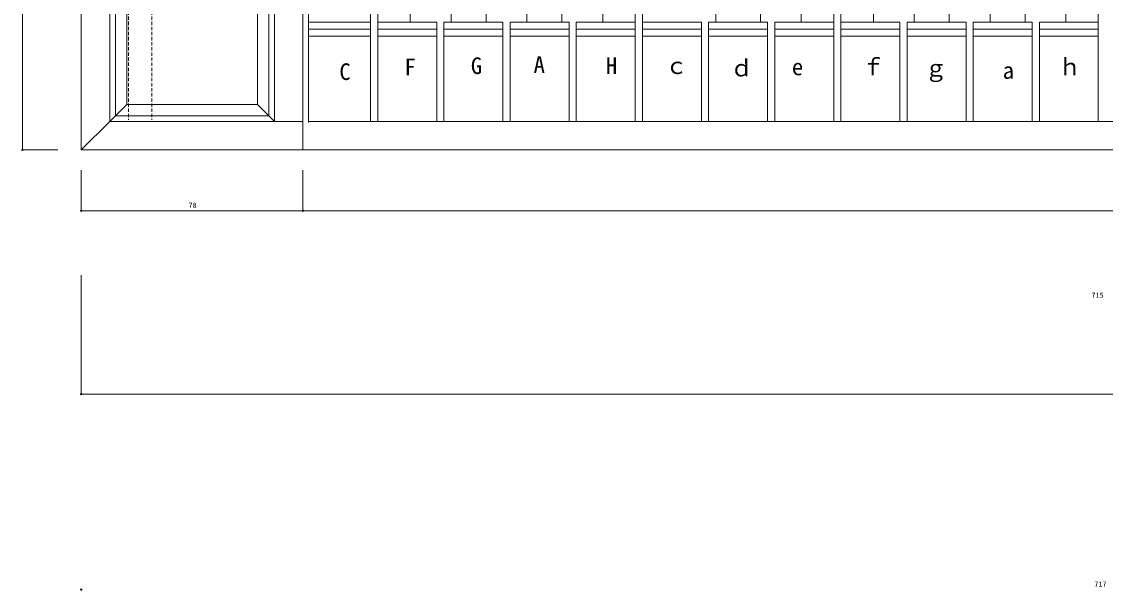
# Model space of a CAD drawing. Units: millimetres, scale not verified. Extents: x -578 to 563, y -303 to 234.
# Drawn here: x -575.6 to -194.1, y -302.8 to -102.6 of the extents above; entities that cross this region are included whole.
import ezdxf
from ezdxf.enums import TextEntityAlignment as Align

# ---------------------------------------------------------------- set-up
doc = ezdxf.new("R2010")
doc.units = ezdxf.units.MM
doc.header["$PDMODE"] = 32
doc.header["$PDSIZE"] = 0.5
doc.linetypes.add('DASHED1', pattern=[1.8, 1.2, -0.6])
for name, color, linetype, lineweight in [('0-0', 7, 'Continuous', 9), ('0-1', 7, 'Continuous', 9), ('0-2', 4, 'Continuous', 9), ('0-4', 2, 'Continuous', 9), ('0-9', 4, 'Continuous', 9), ('0-B', 2, 'Continuous', 9)]:
    doc.layers.add(name, color=color, linetype=linetype, lineweight=lineweight)
doc.styles.add('ＭＳ ゴシック', font='')
doc.styles.get('ＭＳ ゴシック').set_extended_font_data('MS Gothic')

msp = doc.modelspace()

# ---------------------------------------------------------------- linework, layer by layer
at = {"layer": '0-0'}
for p, q in [((-554.585, 155.271), (-554.585, -147.729)), ((-486.585, -32.729), (-486.585, -137.729)), ((-476.585, -32.729), (-476.585, -147.729)), ((-542.585, -48.729), (-542.585, -135.729)), ((-488.585, -48.729), (-488.585, -135.729)), ((-538.585, -131.729), (-544.585, -137.729)), ((-492.585, -131.729), (-486.585, -137.729)), ((-542.585, -135.729), (-488.585, -135.729)), ((-554.585, -147.729), (-544.585, -137.729)), ((-544.585, -137.729), (-476.585, -137.729))]:
    msp.add_line(p, q, dxfattribs=at)
for points in [[(-554.585, -147.729), (524.415, -147.729), (524.415, 155.271)], [(514.415, -137.729), (514.415, 145.271), (-544.585, 145.271), (-544.585, -137.729)], [(-538.585, -52.729), (-492.585, -52.729), (-492.585, -131.729)], [(-538.585, -52.729), (-538.585, -131.729), (-492.585, -131.729)]]:
    msp.add_lwpolyline(points, dxfattribs=at)
at = {"layer": '0-0', "color": 4}
msp.add_point((-554.585, -302.514), dxfattribs=at)
at = {"layer": '0-1'}
for p, q in [((-474.585, -23.729), (-474.585, -138.033)), ((-452.751, -137.729), (-452.751, -23.729)), ((-450.194, -137.729), (-450.194, -23.729)), ((-438.762, -23.729), (-438.762, -102.729)), ((-424.392, -23.729), (-424.392, -102.729)), ((-412.075, -23.729), (-412.075, -102.729)), ((-397.705, -23.729), (-397.705, -102.729)), ((-385.387, -23.729), (-385.387, -102.729)), ((-371.017, -23.729), (-371.017, -102.729)), ((-359.585, -137.729), (-359.585, -23.729)), ((-357.028, -137.729), (-357.028, -23.729)), ((-331.226, -23.729), (-331.226, -102.729)), ((-315.512, -23.729), (-315.512, -102.729)), ((-301.142, -23.729), (-301.142, -102.729)), ((-289.711, -137.729), (-289.711, -23.729)), ((-287.153, -137.729), (-287.153, -23.729)), ((-275.722, -23.729), (-275.722, -102.729)), ((-261.351, -23.729), (-261.351, -102.729)), ((-249.034, -23.729), (-249.034, -102.729)), ((-234.664, -23.729), (-234.664, -102.729)), ((-222.346, -23.729), (-222.346, -102.729)), ((-207.976, -23.729), (-207.976, -102.729)), ((-196.544, -137.729), (-196.544, -23.729)), ((-476.585, -137.729), (-476.585, -42.729)), ((-452.751, -102.729), (-474.585, -102.729)), ((-429.46, -102.729), (-450.194, -102.729)), ((-429.46, -137.729), (-429.46, -102.729)), ((-406.168, -102.729), (-426.903, -102.729)), ((-426.903, -137.729), (-426.903, -102.729)), ((-406.168, -137.729), (-406.168, -102.729)), ((-382.877, -102.729), (-403.611, -102.729)), ((-403.611, -137.729), (-403.611, -102.729)), ((-382.877, -137.729), (-382.877, -102.729)), ((-359.585, -102.729), (-380.319, -102.729)), ((-380.319, -137.729), (-380.319, -102.729)), ((-336.294, -102.729), (-357.028, -102.729)), ((-336.294, -137.729), (-336.294, -102.729)), ((-313.002, -102.729), (-333.736, -102.729)), ((-333.736, -137.729), (-333.736, -102.729)), ((-313.002, -137.729), (-313.002, -102.729)), ((-289.711, -102.729), (-310.445, -102.729)), ((-310.445, -137.729), (-310.445, -102.729)), ((-266.419, -102.729), (-287.153, -102.729)), ((-266.419, -137.729), (-266.419, -102.729)), ((-243.127, -102.729), (-263.862, -102.729)), ((-263.862, -137.729), (-263.862, -102.729)), ((-243.127, -137.729), (-243.127, -102.729)), ((-219.836, -102.729), (-240.57, -102.729)), ((-240.57, -137.729), (-240.57, -102.729)), ((-219.836, -137.729), (-219.836, -102.729)), ((-196.544, -102.729), (-217.279, -102.729)), ((-217.279, -137.729), (-217.279, -102.729)), ((-452.751, -105.229), (-474.585, -105.229)), ((-429.46, -105.229), (-450.194, -105.229)), ((-406.168, -105.229), (-426.903, -105.229)), ((-382.877, -105.229), (-403.611, -105.229)), ((-359.585, -105.229), (-380.319, -105.229)), ((-336.294, -105.229), (-357.028, -105.229)), ((-313.002, -105.229), (-333.736, -105.229)), ((-289.711, -105.229), (-310.445, -105.229)), ((-266.419, -105.229), (-287.153, -105.229)), ((-243.127, -105.229), (-263.862, -105.229)), ((-219.836, -105.229), (-240.57, -105.229)), ((-196.544, -105.229), (-217.279, -105.229)), ((-452.751, -107.729), (-474.416, -107.729)), ((-429.46, -107.729), (-450.194, -107.729)), ((-406.168, -107.729), (-426.903, -107.729)), ((-382.877, -107.729), (-403.611, -107.729)), ((-359.585, -107.729), (-380.319, -107.729)), ((-336.294, -107.729), (-357.028, -107.729)), ((-313.002, -107.729), (-333.736, -107.729)), ((-289.711, -107.729), (-310.445, -107.729)), ((-266.419, -107.729), (-287.153, -107.729)), ((-243.127, -107.729), (-263.862, -107.729)), ((-219.836, -107.729), (-240.57, -107.729)), ((-196.544, -107.729), (-217.279, -107.729)), ((-474.585, -137.729), (156.415, -137.729))]:
    msp.add_line(p, q, dxfattribs=at)
at = {"layer": '0-2'}
for p, q in [((-575.32, -147.729), (-575.32, 155.271)), ((-575.32, -147.729), (-562.897, -147.729)), ((-554.585, -169.156), (-554.585, -154.82)), ((-476.585, -169.156), (-476.585, -154.82)), ((-554.585, -169.156), (-476.585, -169.156)), ((-476.585, -169.156), (160.415, -169.156))]:
    msp.add_line(p, q, dxfattribs=at)
for p in [(-575.32, -147.729), (-554.585, -169.156), (-476.585, -169.156)]:
    msp.add_point(p, dxfattribs=at)
at = {"layer": '0-4', "color": 4, "linetype": 'DASHED1'}
for p, q in [((-538, 145.826), (-538, -137.174)), ((-529.713, 145.826), (-529.713, -137.174))]:
    msp.add_line(p, q, dxfattribs=at)
at = {"layer": '0-9'}
for q in [(-554.585, -191.839), (524.415, -233.662)]:
    msp.add_line((-554.585, -233.662), q, dxfattribs=at)
msp.add_point((-554.585, -233.662), dxfattribs=at)

# ---------------------------------------------------------------- texts
at = {"layer": '0-0', "color": 4, "style": 'ＭＳ ゴシック'}
for s, p in [('715', (-198.96, -200.313)), ('717', (-197.96, -302.014))]:
    msp.add_text(s, height=1.833, dxfattribs=at).set_placement(p, align=Align.BOTTOM_LEFT)
at = {"layer": '0-2', "style": 'ＭＳ ゴシック'}
msp.add_text('78', height=1.833, dxfattribs=at).set_placement((-516.835, -168.656), align=Align.BOTTOM_LEFT)
at = {"layer": '0-B', "style": 'ＭＳ ゴシック'}
for s, p in [('C', (-463.737, -124.866)), ('F', (-440.801, -123.198)), ('G', (-417.448, -122.781)), ('A', (-395.346, -122.364)), ('H', (-369.907, -122.781)), ('ｃ', (-349.056, -122.781)), ('ｄ', (-326.12, -123.615)), ('e', (-304.435, -123.198)), ('ｆ', (-279.831, -123.198)), ('ｇ', (-257.729, -123.615)), ('a', (-230.206, -124.449)), ('ｈ', (-210.606, -123.198))]:
    msp.add_text(s, height=5.865, dxfattribs=at).set_placement(p, align=Align.BOTTOM_LEFT)

doc.saveas('drawing.dxf')
